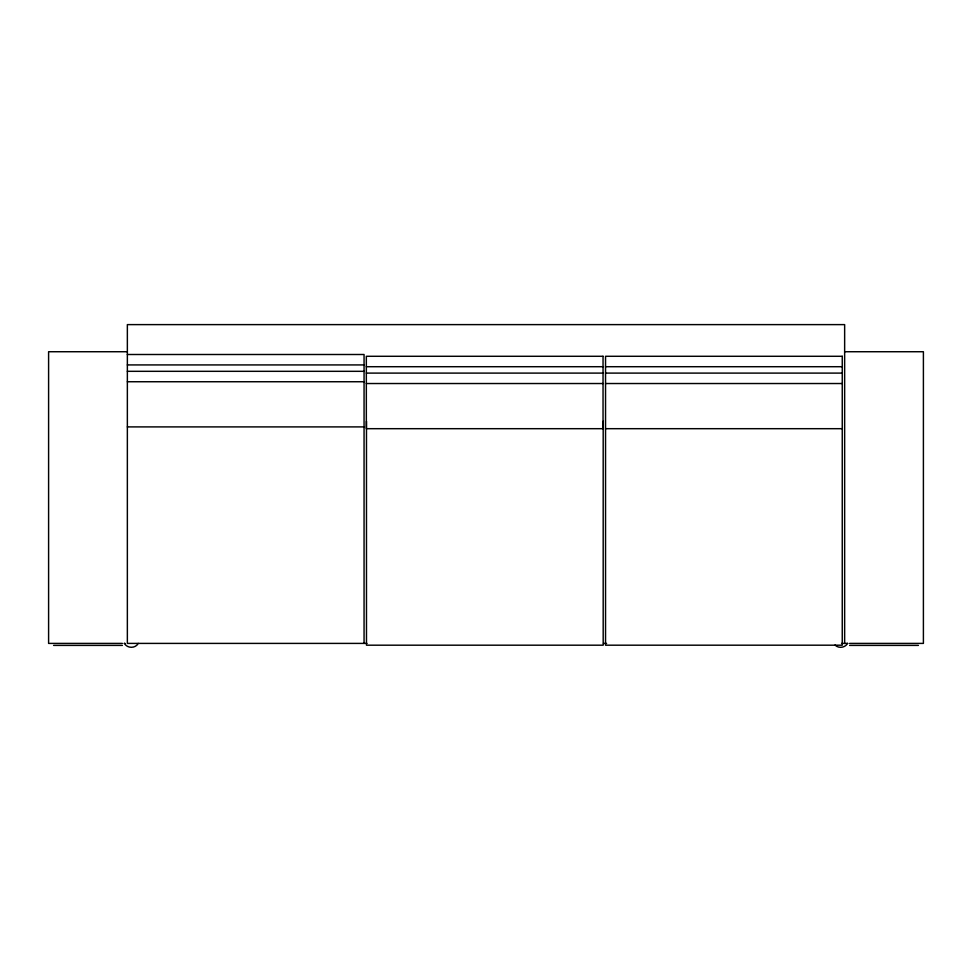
<?xml version="1.0" encoding="UTF-8"?>
<svg xmlns="http://www.w3.org/2000/svg" width="972" height="972" viewBox="0 0 972 972"><rect width="100%" height="100%" fill="white"/><g stroke="black" fill="none" stroke-linecap="round" stroke-linejoin="round"><path stroke-width="1.46" d="M138.243 643.403C135.448 648.591 127.235 648.591 124.44 643.403M847.56 643.403C845.118 647.826 838.532 648.688 835.021 645.056M127.356 351.73L48.6 351.73L48.6 643.403L122.375 643.403M844.644 351.73L923.4 351.73L923.4 643.403L849.625 643.403M127.356 354.501L364.063 354.501L364.063 643.403M127.356 364.925L364.063 364.925M366.335 366.711L603.041 366.711M605.544 366.711L842.25 366.711M127.356 371.316L364.063 371.316M366.335 373.102L603.041 373.102M605.544 373.102L842.25 373.102M127.356 381.741L364.063 381.741M366.335 383.527L603.041 383.527M605.544 383.527L842.25 383.527M127.356 426.902L364.063 426.902M605.544 428.688L842.25 428.688M124.222 643.403L125.024 643.403M366.954 643.403L127.356 643.403L127.356 324.612L844.644 324.612L844.644 643.403M603.527 643.403L606.564 643.403M841.606 643.403L847.778 643.403M53.594 645.396L122.375 645.396M849.625 645.396L918.406 645.396M603.187 421.301L603.187 645.189L366.48 645.189L366.48 421.301M603.041 356.287L366.335 356.287L366.335 428.688L603.041 428.688L603.041 356.287M842.25 356.287L605.544 356.287L605.544 645.189L842.25 645.189L842.25 356.287"/></g></svg>
